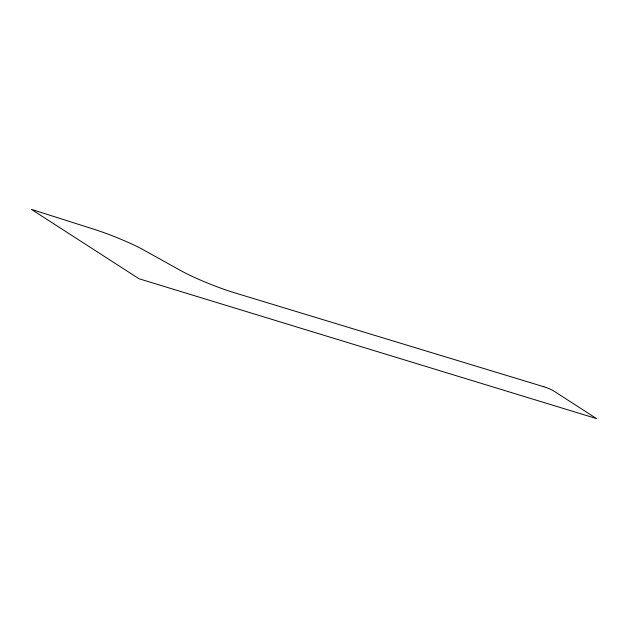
<?xml version="1.0" encoding="UTF-8"?>
<svg xmlns="http://www.w3.org/2000/svg" width="628" height="628" viewBox="0 0 628 628"><rect width="100%" height="100%" fill="white"/><g stroke="black" fill="none" stroke-linecap="round" stroke-linejoin="round"><path stroke-width="0.94" d="M543.84 386.746L234.629 292.805A44.572 5.275 21.7 0 1 180.205 270.315L141.402 248.719A44.572 5.275 21.7 0 0 93.313 229.039L31.4 209.383L139.055 278.769L596.6 418.617L553.653 390.93A7.426 0.879 21.7 0 0 543.84 386.746"/></g></svg>
